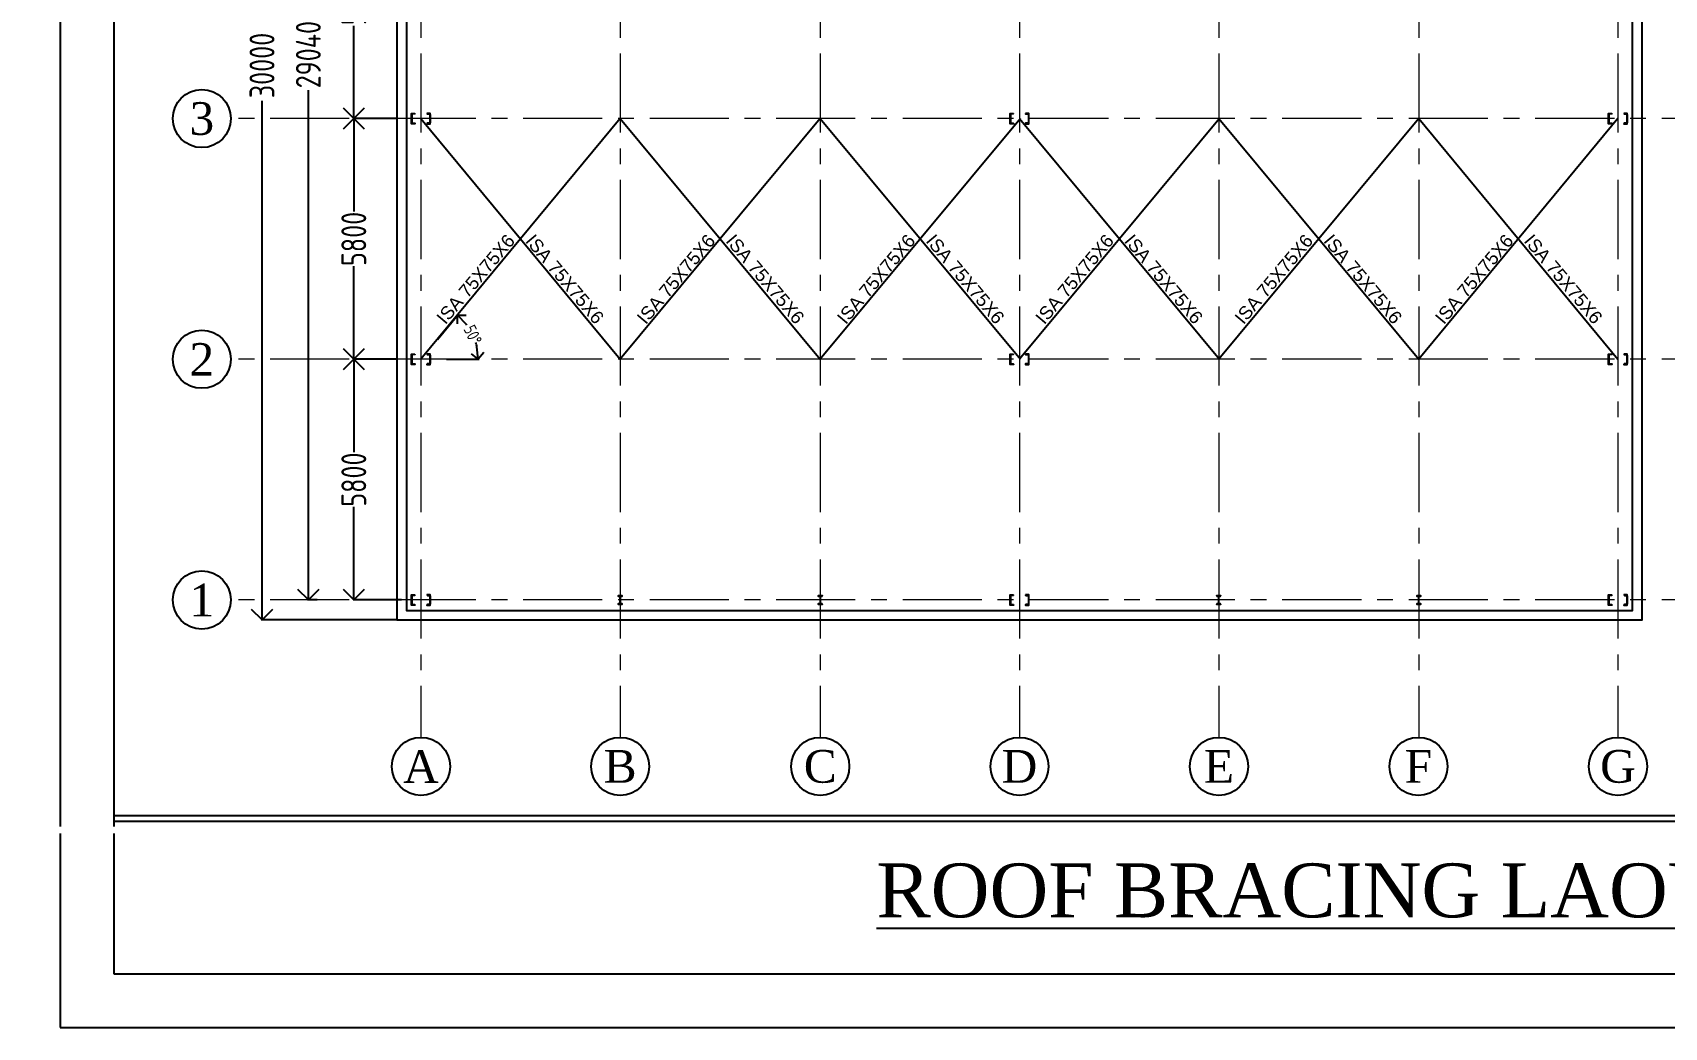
# Model space of a CAD drawing. Header units: millimetres. Extents: x 3470347 to 5996549, y -3470518 to 17149644.
# Drawn here: x 4749117 to 4788431, y 6601077 to 6625047 of the extents above; entities that cross this region are included whole.
import ezdxf
from ezdxf.enums import TextEntityAlignment as Align

# ---------------------------------------------------------------- set-up
doc = ezdxf.new("R2010")
doc.units = ezdxf.units.MM
doc.header["$MEASUREMENT"] = 0
doc.header["$PDMODE"] = 35
doc.header["$PDSIZE"] = -5
doc.linetypes.add('CENTER', pattern=[50.8, 31.75, -6.35, 6.35, -6.35])
doc.layers.get('0').update_dxf_attribs({"linetype": 'CONTINUOUS', "lineweight": 25})
doc.layers.get('DEFPOINTS').update_dxf_attribs({"linetype": 'CONTINUOUS', "lineweight": 25})
doc.layers.add('BOLT', color=1, linetype='CONTINUOUS')
doc.layers.add('YQ_AXIS', color=4, linetype='CONTINUOUS')
for name, color, linetype, lineweight in [('CENTER', 8, 'CENTER', 0), ('rRCC 2', 40, 'CONTINUOUS', 15), ('SHEET', 7, 'CONTINUOUS', 15)]:
    doc.layers.add(name, color=color, linetype=linetype, lineweight=lineweight)
doc.styles.add('Aerial', font='times.ttf')
doc.styles.add('Arial', font='arial.ttf', dxfattribs={"height": 0.2})
doc.styles.add('DIM', font='geniso.shx', dxfattribs={"width": 0.85})
doc.styles.add('PDF Arial', font='arial.ttf')
doc.styles.add('TEXT3', font='geniso.shx')
doc.dimstyles.new('ST-100', dxfattribs={"dimscale": 100, "dimtxt": 7, "dimasz": 5, "dimexe": 0.18, "dimexo": 0.0625, "dimgap": 0.2, "dimtad": 0, "dimdec": 0, "dimzin": 0, "dimdsep": 46, "dimtxsty": 'DIM', "dimblk": 'OPEN90', "dimcen": 0.09, "dimclrd": 256, "dimclrt": 7, "dimadec": 0, "dimazin": 0, "dimtfac": 1, "dimtdec": 0, "dimtofl": 0, "dimtmove": 0, "dimatfit": 3, "dimldrblk": 'OPEN90', "dimfxl": 1, "dimtolj": 1, "dimtzin": 0, "dimlwd": -1, "dimarcsym": 0})

# ---------------------------------------------------------------- blocks, each defined once
blk = doc.blocks.new('_Open90')
at = {"color": 0, "linetype": 'ByBlock', "lineweight": -2}
for p, q in [((0, 0), (-1, 0)), ((-0.5, 0.5), (0, 0)), ((0, 0), (-0.5, -0.5))]:
    blk.add_line(p, q, dxfattribs=at)
blk = doc.blocks.new('*D1765')
at = {"layer": 'BOLT', "color": 0, "lineweight": -2}
for p, q in [((4757887, 6617176), (4756837, 6617176)), ((4758002, 6611376), (4756837, 6611376))]:
    blk.add_line(p, q, dxfattribs=at)
at = {"layer": 'BOLT'}
for p, q in [((4756855, 6616676), (4756855, 6614934)), ((4756855, 6611876), (4756855, 6613618))]:
    blk.add_line(p, q, dxfattribs=at)
at = {"layer": 'DEFPOINTS', "color": 0}
for p in [(4756855, 6617176), (4757894, 6617176), (4758009, 6611376)]:
    blk.add_point(p, dxfattribs=at)
at = {"layer": 'BOLT', "xscale": 500, "yscale": 500, "zscale": 500}
for p, rotation in [((4756855, 6617176), 90), ((4756855, 6611376), 270)]:
    blk.add_blockref('_Open90', p, dxfattribs=dict(at, rotation=rotation))
at = {"layer": 'BOLT', "color": 7, "insert": (4756855, 6614276), "char_height": 600, "attachment_point": 5, "rotation": 90, "style": 'DIM'}
blk.add_mtext('\\A1;5800', dxfattribs=at)
blk = doc.blocks.new('*D1768')
at = {"layer": 'BOLT', "color": 0, "lineweight": -2}
for p, q in [((4757887, 6622976), (4756837, 6622976)), ((4757887, 6617176), (4756837, 6617176))]:
    blk.add_line(p, q, dxfattribs=at)
at = {"layer": 'BOLT'}
for p, q in [((4756855, 6622476), (4756855, 6620734)), ((4756855, 6617676), (4756855, 6619418))]:
    blk.add_line(p, q, dxfattribs=at)
at = {"layer": 'DEFPOINTS', "color": 0}
for p in [(4757894, 6622976), (4756855, 6617176), (4757894, 6617176)]:
    blk.add_point(p, dxfattribs=at)
at = {"layer": 'BOLT', "xscale": 500, "yscale": 500, "zscale": 500}
for p, rotation in [((4756855, 6622976), 90), ((4756855, 6617176), 270)]:
    blk.add_blockref('_Open90', p, dxfattribs=dict(at, rotation=rotation))
at = {"layer": 'BOLT', "color": 7, "insert": (4756855, 6620076), "char_height": 600, "attachment_point": 5, "rotation": 90, "style": 'DIM'}
blk.add_mtext('\\A1;5800', dxfattribs=at)
blk = doc.blocks.new('*D1769')
at = {"layer": 'BOLT', "color": 0, "lineweight": -2}
for p, q in [((4758002, 6628816), (4756837, 6628816)), ((4757887, 6622976), (4756837, 6622976))]:
    blk.add_line(p, q, dxfattribs=at)
at = {"layer": 'BOLT'}
for p, q in [((4756855, 6628316), (4756855, 6626579)), ((4756855, 6623476), (4756855, 6625213))]:
    blk.add_line(p, q, dxfattribs=at)
at = {"layer": 'DEFPOINTS', "color": 0}
for p in [(4756855, 6628816), (4758009, 6628816), (4757894, 6622976)]:
    blk.add_point(p, dxfattribs=at)
at = {"layer": 'BOLT', "xscale": 500, "yscale": 500, "zscale": 500}
for p, rotation in [((4756855, 6628816), 90), ((4756855, 6622976), 270)]:
    blk.add_blockref('_Open90', p, dxfattribs=dict(at, rotation=rotation))
at = {"layer": 'BOLT', "color": 7, "insert": (4756855, 6625896), "char_height": 600, "attachment_point": 5, "rotation": 90, "style": 'DIM'}
blk.add_mtext('\\A1;5840', dxfattribs=at)
blk = doc.blocks.new('*D1772')
at = {"layer": 'BOLT', "color": 0, "lineweight": -2}
for p, q in [((4755970, 6640416), (4755742, 6640416)), ((4755970, 6611376), (4755742, 6611376))]:
    blk.add_line(p, q, dxfattribs=at)
at = {"layer": 'BOLT'}
for p, q in [((4755760, 6639916), (4755760, 6628135)), ((4755760, 6611876), (4755760, 6623657))]:
    blk.add_line(p, q, dxfattribs=at)
at = {"layer": 'DEFPOINTS', "color": 0}
for p in [(4755976, 6640416), (4755760, 6611376), (4755976, 6611376)]:
    blk.add_point(p, dxfattribs=at)
at = {"layer": 'BOLT', "xscale": 500, "yscale": 500, "zscale": 500}
for p, rotation in [((4755760, 6640416), 90), ((4755760, 6611376), 270)]:
    blk.add_blockref('_Open90', p, dxfattribs=dict(at, rotation=rotation))
at = {"layer": 'BOLT', "color": 7, "insert": (4755760, 6625896), "char_height": 600, "attachment_point": 5, "rotation": 90, "style": 'DIM'}
blk.add_mtext('\\A1;29040 COL. C/C', dxfattribs=at)
blk = doc.blocks.new('*D1774')
at = {"layer": 'BOLT', "color": 0, "lineweight": -2}
for p, q in [((4757887, 6640896), (4754626, 6640896)), ((4757887, 6610896), (4754626, 6610896))]:
    blk.add_line(p, q, dxfattribs=at)
at = {"layer": 'BOLT'}
for p, q in [((4754644, 6640396), (4754644, 6628389)), ((4754644, 6611396), (4754644, 6623402))]:
    blk.add_line(p, q, dxfattribs=at)
at = {"layer": 'DEFPOINTS', "color": 0}
for p in [(4757894, 6640896), (4754644, 6610896), (4757894, 6610896)]:
    blk.add_point(p, dxfattribs=at)
at = {"layer": 'BOLT', "xscale": 500, "yscale": 500, "zscale": 500}
for p, rotation in [((4754644, 6640896), 90), ((4754644, 6610896), 270)]:
    blk.add_blockref('_Open90', p, dxfattribs=dict(at, rotation=rotation))
at = {"layer": 'BOLT', "color": 7, "insert": (4754644, 6625896), "char_height": 600, "attachment_point": 5, "rotation": 90, "style": 'DIM'}
blk.add_mtext('\\A1;30000 WALL O/O', dxfattribs=at)
blk = doc.blocks.new('*D1781')
at = {"layer": 'BOLT', "color": 0, "lineweight": -2}
for p, q in [((4758869, 6617654), (4759366, 6618254)), ((4759085, 6617176), (4759873, 6617176))]:
    blk.add_line(p, q, dxfattribs=at)
at = {"layer": 'BOLT'}
for start, end in [(36.6805, 37.9214), (12.4698, 16.9324)]:
    blk.add_arc((4758474, 6617176), 1381, start, end, dxfattribs=at)
at = {"layer": 'DEFPOINTS', "color": 0}
for p in [(4758865, 6617649), (4759724, 6617763), (4758474, 6617176), (4759079, 6617176)]:
    blk.add_point(p, dxfattribs=at)
at = {"layer": 'BOLT', "xscale": 300, "yscale": 300, "zscale": 300}
for p, rotation in [((4759354, 6618240), 134.156346618771), ((4759855, 6617176), 276.2349195336658)]:
    blk.add_blockref('_Open90', p, dxfattribs=dict(at, rotation=rotation))
at = {"layer": 'BOLT', "color": 7, "insert": (4759723, 6617764), "char_height": 300, "attachment_point": 5, "rotation": 295.1956, "style": 'DIM'}
blk.add_mtext('\\A1;50%%d', dxfattribs=at)

msp = doc.modelspace()

# ---------------------------------------------------------------- hatches: boundary and pattern name
at = {"transparency": 33554559}
h = msp.add_hatch(color=1, dxfattribs=at)
h.dxf.hatch_style = 1
h.paths.add_polyline_path([(4758248.51, 6623100.92), (4758248.51, 6622850.92), (4758328.51, 6622850.92), (4758328.51, 6622855.02, 0.41421356), (4758318.51, 6622865.02), (4758265.61, 6622865.02, -0.41421356), (4758255.61, 6622875.02), (4758255.61, 6623076.82, -0.41421356), (4758265.61, 6623086.82), (4758318.51, 6623086.82, 0.41421356), (4758328.51, 6623096.82), (4758328.51, 6623100.92)])
h = msp.add_hatch(color=1, dxfattribs=at)
h.dxf.hatch_style = 1
h.paths.add_polyline_path([(4758698.51, 6623100.92), (4758698.51, 6622850.92), (4758618.51, 6622850.92), (4758618.51, 6622855.02, -0.41421356), (4758628.51, 6622865.02), (4758681.41, 6622865.02, 0.41421356), (4758691.41, 6622875.02), (4758691.41, 6623076.82, 0.41421356), (4758681.41, 6623086.82), (4758628.51, 6623086.82, -0.41421356), (4758618.51, 6623096.82), (4758618.51, 6623100.92)])
h = msp.add_hatch(color=1, dxfattribs=at)
h.dxf.hatch_style = 1
h.paths.add_polyline_path([(4772668.51, 6623100.92), (4772668.51, 6622850.92), (4772748.51, 6622850.92), (4772748.51, 6622855.02, 0.41421356), (4772738.51, 6622865.02), (4772685.61, 6622865.02, -0.41421356), (4772675.61, 6622875.02), (4772675.61, 6623076.82, -0.41421356), (4772685.61, 6623086.82), (4772738.51, 6623086.82, 0.41421356), (4772748.51, 6623096.82), (4772748.51, 6623100.92)])
h = msp.add_hatch(color=1, dxfattribs=at)
h.dxf.hatch_style = 1
h.paths.add_polyline_path([(4773118.51, 6623100.92), (4773118.51, 6622850.92), (4773038.51, 6622850.92), (4773038.51, 6622855.02, -0.41421356), (4773048.51, 6622865.02), (4773101.41, 6622865.02, 0.41421356), (4773111.41, 6622875.02), (4773111.41, 6623076.82, 0.41421356), (4773101.41, 6623086.82), (4773048.51, 6623086.82, -0.41421356), (4773038.51, 6623096.82), (4773038.51, 6623100.92)])
h = msp.add_hatch(color=1, dxfattribs=at)
h.dxf.hatch_style = 1
h.paths.add_polyline_path([(4787088.51, 6623100.92), (4787088.51, 6622850.92), (4787168.51, 6622850.92), (4787168.51, 6622855.02, 0.41421356), (4787158.51, 6622865.02), (4787105.61, 6622865.02, -0.41421356), (4787095.61, 6622875.02), (4787095.61, 6623076.82, -0.41421356), (4787105.61, 6623086.82), (4787158.51, 6623086.82, 0.41421356), (4787168.51, 6623096.82), (4787168.51, 6623100.92)])
h = msp.add_hatch(color=1, dxfattribs=at)
h.dxf.hatch_style = 1
h.paths.add_polyline_path([(4787538.51, 6623100.92), (4787538.51, 6622850.92), (4787458.51, 6622850.92), (4787458.51, 6622855.02, -0.41421356), (4787468.51, 6622865.02), (4787521.41, 6622865.02, 0.41421356), (4787531.41, 6622875.02), (4787531.41, 6623076.82, 0.41421356), (4787521.41, 6623086.82), (4787468.51, 6623086.82, -0.41421356), (4787458.51, 6623096.82), (4787458.51, 6623100.92)])
h = msp.add_hatch(color=1, dxfattribs=at)
h.dxf.hatch_style = 1
h.paths.add_polyline_path([(4758248.51, 6617300.92), (4758248.51, 6617050.92), (4758328.51, 6617050.92), (4758328.51, 6617055.02, 0.41421356), (4758318.51, 6617065.02), (4758265.61, 6617065.02, -0.41421356), (4758255.61, 6617075.02), (4758255.61, 6617276.82, -0.41421356), (4758265.61, 6617286.82), (4758318.51, 6617286.82, 0.41421356), (4758328.51, 6617296.82), (4758328.51, 6617300.92)])
h = msp.add_hatch(color=1, dxfattribs=at)
h.dxf.hatch_style = 1
h.paths.add_polyline_path([(4758698.51, 6617300.92), (4758698.51, 6617050.92), (4758618.51, 6617050.92), (4758618.51, 6617055.02, -0.41421356), (4758628.51, 6617065.02), (4758681.41, 6617065.02, 0.41421356), (4758691.41, 6617075.02), (4758691.41, 6617276.82, 0.41421356), (4758681.41, 6617286.82), (4758628.51, 6617286.82, -0.41421356), (4758618.51, 6617296.82), (4758618.51, 6617300.92)])
h = msp.add_hatch(color=1, dxfattribs=at)
h.dxf.hatch_style = 1
h.paths.add_polyline_path([(4772668.51, 6617300.92), (4772668.51, 6617050.92), (4772748.51, 6617050.92), (4772748.51, 6617055.02, 0.41421356), (4772738.51, 6617065.02), (4772685.61, 6617065.02, -0.41421356), (4772675.61, 6617075.02), (4772675.61, 6617276.82, -0.41421356), (4772685.61, 6617286.82), (4772738.51, 6617286.82, 0.41421356), (4772748.51, 6617296.82), (4772748.51, 6617300.92)])
h = msp.add_hatch(color=1, dxfattribs=at)
h.dxf.hatch_style = 1
h.paths.add_polyline_path([(4772668.51, 6617300.92), (4772668.51, 6617050.92), (4772748.51, 6617050.92), (4772748.51, 6617055.02, 0.41421356), (4772738.51, 6617065.02), (4772685.61, 6617065.02, -0.41421356), (4772675.61, 6617075.02), (4772675.61, 6617276.82, -0.41421356), (4772685.61, 6617286.82), (4772738.51, 6617286.82, 0.41421356), (4772748.51, 6617296.82), (4772748.51, 6617300.92)])
h = msp.add_hatch(color=1, dxfattribs=at)
h.dxf.hatch_style = 1
h.paths.add_polyline_path([(4773118.51, 6617300.92), (4773118.51, 6617050.92), (4773038.51, 6617050.92), (4773038.51, 6617055.02, -0.41421356), (4773048.51, 6617065.02), (4773101.41, 6617065.02, 0.41421356), (4773111.41, 6617075.02), (4773111.41, 6617276.82, 0.41421356), (4773101.41, 6617286.82), (4773048.51, 6617286.82, -0.41421356), (4773038.51, 6617296.82), (4773038.51, 6617300.92)])
h = msp.add_hatch(color=1, dxfattribs=at)
h.dxf.hatch_style = 1
h.paths.add_polyline_path([(4773118.51, 6617300.92), (4773118.51, 6617050.92), (4773038.51, 6617050.92), (4773038.51, 6617055.02, -0.41421356), (4773048.51, 6617065.02), (4773101.41, 6617065.02, 0.41421356), (4773111.41, 6617075.02), (4773111.41, 6617276.82, 0.41421356), (4773101.41, 6617286.82), (4773048.51, 6617286.82, -0.41421356), (4773038.51, 6617296.82), (4773038.51, 6617300.92)])
h = msp.add_hatch(color=1, dxfattribs=at)
h.dxf.hatch_style = 1
h.paths.add_polyline_path([(4787088.51, 6617300.92), (4787088.51, 6617050.92), (4787168.51, 6617050.92), (4787168.51, 6617055.02, 0.41421356), (4787158.51, 6617065.02), (4787105.61, 6617065.02, -0.41421356), (4787095.61, 6617075.02), (4787095.61, 6617276.82, -0.41421356), (4787105.61, 6617286.82), (4787158.51, 6617286.82, 0.41421356), (4787168.51, 6617296.82), (4787168.51, 6617300.92)])
h = msp.add_hatch(color=1, dxfattribs=at)
h.dxf.hatch_style = 1
h.paths.add_polyline_path([(4787538.51, 6617300.92), (4787538.51, 6617050.92), (4787458.51, 6617050.92), (4787458.51, 6617055.02, -0.41421356), (4787468.51, 6617065.02), (4787521.41, 6617065.02, 0.41421356), (4787531.41, 6617075.02), (4787531.41, 6617276.82, 0.41421356), (4787521.41, 6617286.82), (4787468.51, 6617286.82, -0.41421356), (4787458.51, 6617296.82), (4787458.51, 6617300.92)])
h = msp.add_hatch(color=1, dxfattribs=at)
h.dxf.hatch_style = 1
h.paths.add_polyline_path([(4758248.51, 6611500.92), (4758248.51, 6611250.92), (4758328.51, 6611250.92), (4758328.51, 6611255.02, 0.41421356), (4758318.51, 6611265.02), (4758265.61, 6611265.02, -0.41421356), (4758255.61, 6611275.02), (4758255.61, 6611476.82, -0.41421356), (4758265.61, 6611486.82), (4758318.51, 6611486.82, 0.41421356), (4758328.51, 6611496.82), (4758328.51, 6611500.92)])
h = msp.add_hatch(color=1, dxfattribs=at)
h.dxf.hatch_style = 1
h.paths.add_polyline_path([(4758698.51, 6611500.92), (4758698.51, 6611250.92), (4758618.51, 6611250.92), (4758618.51, 6611255.02, -0.41421356), (4758628.51, 6611265.02), (4758681.41, 6611265.02, 0.41421356), (4758691.41, 6611275.02), (4758691.41, 6611476.82, 0.41421356), (4758681.41, 6611486.82), (4758628.51, 6611486.82, -0.41421356), (4758618.51, 6611496.82), (4758618.51, 6611500.92)])
h = msp.add_hatch(color=1, dxfattribs=at)
h.dxf.hatch_style = 1
h.paths.add_polyline_path([(4763223.18, 6611275.92), (4763323.18, 6611275.92), (4763323.18, 6611276.72, 0.41421356), (4763313.18, 6611286.72), (4763276.03, 6611286.72), (4763276.03, 6611465.12), (4763313.18, 6611465.12, 0.41421356), (4763323.18, 6611475.12), (4763323.18, 6611475.92), (4763223.18, 6611475.92), (4763223.18, 6611475.12, 0.41421356), (4763233.18, 6611465.12), (4763270.33, 6611465.12), (4763270.33, 6611286.72), (4763233.18, 6611286.72, 0.41421356), (4763223.18, 6611276.72)])
h = msp.add_hatch(color=1, dxfattribs=at)
h.dxf.hatch_style = 1
h.paths.add_polyline_path([(4768043.84, 6611275.92), (4768143.84, 6611275.92), (4768143.84, 6611276.72, 0.41421356), (4768133.84, 6611286.72), (4768096.69, 6611286.72), (4768096.69, 6611465.12), (4768133.84, 6611465.12, 0.41421356), (4768143.84, 6611475.12), (4768143.84, 6611475.92), (4768043.84, 6611475.92), (4768043.84, 6611475.12, 0.41421356), (4768053.84, 6611465.12), (4768090.99, 6611465.12), (4768090.99, 6611286.72), (4768053.84, 6611286.72, 0.41421356), (4768043.84, 6611276.72)])
h = msp.add_hatch(color=1, dxfattribs=at)
h.dxf.hatch_style = 1
h.paths.add_polyline_path([(4772668.51, 6611500.92), (4772668.51, 6611250.92), (4772748.51, 6611250.92), (4772748.51, 6611255.02, 0.41421356), (4772738.51, 6611265.02), (4772685.61, 6611265.02, -0.41421356), (4772675.61, 6611275.02), (4772675.61, 6611476.82, -0.41421356), (4772685.61, 6611486.82), (4772738.51, 6611486.82, 0.41421356), (4772748.51, 6611496.82), (4772748.51, 6611500.92)])
h = msp.add_hatch(color=1, dxfattribs=at)
h.dxf.hatch_style = 1
h.paths.add_polyline_path([(4773118.51, 6611500.92), (4773118.51, 6611250.92), (4773038.51, 6611250.92), (4773038.51, 6611255.02, -0.41421356), (4773048.51, 6611265.02), (4773101.41, 6611265.02, 0.41421356), (4773111.41, 6611275.02), (4773111.41, 6611476.82, 0.41421356), (4773101.41, 6611486.82), (4773048.51, 6611486.82, -0.41421356), (4773038.51, 6611496.82), (4773038.51, 6611500.92)])
h = msp.add_hatch(color=1, dxfattribs=at)
h.dxf.hatch_style = 1
h.paths.add_polyline_path([(4777643.18, 6611275.92), (4777743.18, 6611275.92), (4777743.18, 6611276.72, 0.41421356), (4777733.18, 6611286.72), (4777696.03, 6611286.72), (4777696.03, 6611465.12), (4777733.18, 6611465.12, 0.41421356), (4777743.18, 6611475.12), (4777743.18, 6611475.92), (4777643.18, 6611475.92), (4777643.18, 6611475.12, 0.41421356), (4777653.18, 6611465.12), (4777690.33, 6611465.12), (4777690.33, 6611286.72), (4777653.18, 6611286.72, 0.41421356), (4777643.18, 6611276.72)])
h = msp.add_hatch(color=1, dxfattribs=at)
h.dxf.hatch_style = 1
h.paths.add_polyline_path([(4782463.84, 6611275.92), (4782563.84, 6611275.92), (4782563.84, 6611276.72, 0.41421356), (4782553.84, 6611286.72), (4782516.69, 6611286.72), (4782516.69, 6611465.12), (4782553.84, 6611465.12, 0.41421356), (4782563.84, 6611475.12), (4782563.84, 6611475.92), (4782463.84, 6611475.92), (4782463.84, 6611475.12, 0.41421356), (4782473.84, 6611465.12), (4782510.99, 6611465.12), (4782510.99, 6611286.72), (4782473.84, 6611286.72, 0.41421356), (4782463.84, 6611276.72)])
h = msp.add_hatch(color=1, dxfattribs=at)
h.dxf.hatch_style = 1
h.paths.add_polyline_path([(4787088.51, 6611500.92), (4787088.51, 6611250.92), (4787168.51, 6611250.92), (4787168.51, 6611255.02, 0.41421356), (4787158.51, 6611265.02), (4787105.61, 6611265.02, -0.41421356), (4787095.61, 6611275.02), (4787095.61, 6611476.82, -0.41421356), (4787105.61, 6611486.82), (4787158.51, 6611486.82, 0.41421356), (4787168.51, 6611496.82), (4787168.51, 6611500.92)])
h = msp.add_hatch(color=1, dxfattribs=at)
h.dxf.hatch_style = 1
h.paths.add_polyline_path([(4787538.51, 6611500.92), (4787538.51, 6611250.92), (4787458.51, 6611250.92), (4787458.51, 6611255.02, -0.41421356), (4787468.51, 6611265.02), (4787521.41, 6611265.02, 0.41421356), (4787531.41, 6611275.02), (4787531.41, 6611476.82, 0.41421356), (4787521.41, 6611486.82), (4787468.51, 6611486.82, -0.41421356), (4787458.51, 6611496.82), (4787458.51, 6611500.92)])

# ---------------------------------------------------------------- linework, layer by layer
at = {"lineweight": 25}
for p, q in [((4751071.75, 6606185.79, 0), (4809012.8, 6606185.79, 0)), ((4751071.75, 6606042.93, 0), (4809012.8, 6606042.93, 0))]:
    msp.add_line(p, q, dxfattribs=at)
at = {"color": 8, "elevation": 0}
for points in [[(4757893.51, 6640895.92), (4757893.51, 6610895.92), (4787893.51, 6610895.92), (4787893.51, 6640895.92)], [(4758123.51, 6640665.92), (4758123.51, 6611125.92), (4787663.51, 6611125.92), (4787663.51, 6640665.92)]]:
    msp.add_lwpolyline(points, close=True, dxfattribs=at)
at = {"color": 1, "elevation": 0}
for points in [[(4758328.51, 6623100.92), (4758328.51, 6623096.82, -0.41421356), (4758318.51, 6623086.82), (4758265.61, 6623086.82, 0.41421356), (4758255.61, 6623076.82), (4758255.61, 6622875.02, 0.41421356), (4758265.61, 6622865.02), (4758318.51, 6622865.02, -0.41421356), (4758328.51, 6622855.02), (4758328.51, 6622850.92), (4758248.51, 6622850.92), (4758248.51, 6623100.92)], [(4758618.51, 6623100.92), (4758618.51, 6623096.82, 0.41421356), (4758628.51, 6623086.82), (4758681.41, 6623086.82, -0.41421356), (4758691.41, 6623076.82), (4758691.41, 6622875.02, -0.41421356), (4758681.41, 6622865.02), (4758628.51, 6622865.02, 0.41421356), (4758618.51, 6622855.02), (4758618.51, 6622850.92), (4758698.51, 6622850.92), (4758698.51, 6623100.92)], [(4772748.51, 6623100.92), (4772748.51, 6623096.82, -0.41421356), (4772738.51, 6623086.82), (4772685.61, 6623086.82, 0.41421356), (4772675.61, 6623076.82), (4772675.61, 6622875.02, 0.41421356), (4772685.61, 6622865.02), (4772738.51, 6622865.02, -0.41421356), (4772748.51, 6622855.02), (4772748.51, 6622850.92), (4772668.51, 6622850.92), (4772668.51, 6623100.92)], [(4773038.51, 6623100.92), (4773038.51, 6623096.82, 0.41421356), (4773048.51, 6623086.82), (4773101.41, 6623086.82, -0.41421356), (4773111.41, 6623076.82), (4773111.41, 6622875.02, -0.41421356), (4773101.41, 6622865.02), (4773048.51, 6622865.02, 0.41421356), (4773038.51, 6622855.02), (4773038.51, 6622850.92), (4773118.51, 6622850.92), (4773118.51, 6623100.92)], [(4787168.51, 6623100.92), (4787168.51, 6623096.82, -0.41421356), (4787158.51, 6623086.82), (4787105.61, 6623086.82, 0.41421356), (4787095.61, 6623076.82), (4787095.61, 6622875.02, 0.41421356), (4787105.61, 6622865.02), (4787158.51, 6622865.02, -0.41421356), (4787168.51, 6622855.02), (4787168.51, 6622850.92), (4787088.51, 6622850.92), (4787088.51, 6623100.92)], [(4787458.51, 6623100.92), (4787458.51, 6623096.82, 0.41421356), (4787468.51, 6623086.82), (4787521.41, 6623086.82, -0.41421356), (4787531.41, 6623076.82), (4787531.41, 6622875.02, -0.41421356), (4787521.41, 6622865.02), (4787468.51, 6622865.02, 0.41421356), (4787458.51, 6622855.02), (4787458.51, 6622850.92), (4787538.51, 6622850.92), (4787538.51, 6623100.92)], [(4758328.51, 6617300.92), (4758328.51, 6617296.82, -0.41421356), (4758318.51, 6617286.82), (4758265.61, 6617286.82, 0.41421356), (4758255.61, 6617276.82), (4758255.61, 6617075.02, 0.41421356), (4758265.61, 6617065.02), (4758318.51, 6617065.02, -0.41421356), (4758328.51, 6617055.02), (4758328.51, 6617050.92), (4758248.51, 6617050.92), (4758248.51, 6617300.92)], [(4758618.51, 6617300.92), (4758618.51, 6617296.82, 0.41421356), (4758628.51, 6617286.82), (4758681.41, 6617286.82, -0.41421356), (4758691.41, 6617276.82), (4758691.41, 6617075.02, -0.41421356), (4758681.41, 6617065.02), (4758628.51, 6617065.02, 0.41421356), (4758618.51, 6617055.02), (4758618.51, 6617050.92), (4758698.51, 6617050.92), (4758698.51, 6617300.92)], [(4772748.51, 6617300.92), (4772748.51, 6617296.82, -0.41421356), (4772738.51, 6617286.82), (4772685.61, 6617286.82, 0.41421356), (4772675.61, 6617276.82), (4772675.61, 6617075.02, 0.41421356), (4772685.61, 6617065.02), (4772738.51, 6617065.02, -0.41421356), (4772748.51, 6617055.02), (4772748.51, 6617050.92), (4772668.51, 6617050.92), (4772668.51, 6617300.92)], [(4772748.51, 6617300.92), (4772748.51, 6617296.82, -0.41421356), (4772738.51, 6617286.82), (4772685.61, 6617286.82, 0.41421356), (4772675.61, 6617276.82), (4772675.61, 6617075.02, 0.41421356), (4772685.61, 6617065.02), (4772738.51, 6617065.02, -0.41421356), (4772748.51, 6617055.02), (4772748.51, 6617050.92), (4772668.51, 6617050.92), (4772668.51, 6617300.92)], [(4773038.51, 6617300.92), (4773038.51, 6617296.82, 0.41421356), (4773048.51, 6617286.82), (4773101.41, 6617286.82, -0.41421356), (4773111.41, 6617276.82), (4773111.41, 6617075.02, -0.41421356), (4773101.41, 6617065.02), (4773048.51, 6617065.02, 0.41421356), (4773038.51, 6617055.02), (4773038.51, 6617050.92), (4773118.51, 6617050.92), (4773118.51, 6617300.92)], [(4773038.51, 6617300.92), (4773038.51, 6617296.82, 0.41421356), (4773048.51, 6617286.82), (4773101.41, 6617286.82, -0.41421356), (4773111.41, 6617276.82), (4773111.41, 6617075.02, -0.41421356), (4773101.41, 6617065.02), (4773048.51, 6617065.02, 0.41421356), (4773038.51, 6617055.02), (4773038.51, 6617050.92), (4773118.51, 6617050.92), (4773118.51, 6617300.92)], [(4787168.51, 6617300.92), (4787168.51, 6617296.82, -0.41421356), (4787158.51, 6617286.82), (4787105.61, 6617286.82, 0.41421356), (4787095.61, 6617276.82), (4787095.61, 6617075.02, 0.41421356), (4787105.61, 6617065.02), (4787158.51, 6617065.02, -0.41421356), (4787168.51, 6617055.02), (4787168.51, 6617050.92), (4787088.51, 6617050.92), (4787088.51, 6617300.92)], [(4787458.51, 6617300.92), (4787458.51, 6617296.82, 0.41421356), (4787468.51, 6617286.82), (4787521.41, 6617286.82, -0.41421356), (4787531.41, 6617276.82), (4787531.41, 6617075.02, -0.41421356), (4787521.41, 6617065.02), (4787468.51, 6617065.02, 0.41421356), (4787458.51, 6617055.02), (4787458.51, 6617050.92), (4787538.51, 6617050.92), (4787538.51, 6617300.92)], [(4758328.51, 6611500.92), (4758328.51, 6611496.82, -0.41421356), (4758318.51, 6611486.82), (4758265.61, 6611486.82, 0.41421356), (4758255.61, 6611476.82), (4758255.61, 6611275.02, 0.41421356), (4758265.61, 6611265.02), (4758318.51, 6611265.02, -0.41421356), (4758328.51, 6611255.02), (4758328.51, 6611250.92), (4758248.51, 6611250.92), (4758248.51, 6611500.92)], [(4758618.51, 6611500.92), (4758618.51, 6611496.82, 0.41421356), (4758628.51, 6611486.82), (4758681.41, 6611486.82, -0.41421356), (4758691.41, 6611476.82), (4758691.41, 6611275.02, -0.41421356), (4758681.41, 6611265.02), (4758628.51, 6611265.02, 0.41421356), (4758618.51, 6611255.02), (4758618.51, 6611250.92), (4758698.51, 6611250.92), (4758698.51, 6611500.92)], [(4763276.03, 6611286.72), (4763276.03, 6611465.12), (4763313.18, 6611465.12, 0.41421356), (4763323.18, 6611475.12), (4763323.18, 6611475.92), (4763223.18, 6611475.92), (4763223.18, 6611475.12, 0.41421356), (4763233.18, 6611465.12), (4763270.33, 6611465.12), (4763270.33, 6611286.72), (4763233.18, 6611286.72, 0.41421356), (4763223.18, 6611276.72), (4763223.18, 6611275.92), (4763323.18, 6611275.92), (4763323.18, 6611276.72, 0.41421356), (4763313.18, 6611286.72)], [(4768096.69, 6611286.72), (4768096.69, 6611465.12), (4768133.84, 6611465.12, 0.41421356), (4768143.84, 6611475.12), (4768143.84, 6611475.92), (4768043.84, 6611475.92), (4768043.84, 6611475.12, 0.41421356), (4768053.84, 6611465.12), (4768090.99, 6611465.12), (4768090.99, 6611286.72), (4768053.84, 6611286.72, 0.41421356), (4768043.84, 6611276.72), (4768043.84, 6611275.92), (4768143.84, 6611275.92), (4768143.84, 6611276.72, 0.41421356), (4768133.84, 6611286.72)], [(4772748.51, 6611500.92), (4772748.51, 6611496.82, -0.41421356), (4772738.51, 6611486.82), (4772685.61, 6611486.82, 0.41421356), (4772675.61, 6611476.82), (4772675.61, 6611275.02, 0.41421356), (4772685.61, 6611265.02), (4772738.51, 6611265.02, -0.41421356), (4772748.51, 6611255.02), (4772748.51, 6611250.92), (4772668.51, 6611250.92), (4772668.51, 6611500.92)], [(4773038.51, 6611500.92), (4773038.51, 6611496.82, 0.41421356), (4773048.51, 6611486.82), (4773101.41, 6611486.82, -0.41421356), (4773111.41, 6611476.82), (4773111.41, 6611275.02, -0.41421356), (4773101.41, 6611265.02), (4773048.51, 6611265.02, 0.41421356), (4773038.51, 6611255.02), (4773038.51, 6611250.92), (4773118.51, 6611250.92), (4773118.51, 6611500.92)], [(4777696.03, 6611286.72), (4777696.03, 6611465.12), (4777733.18, 6611465.12, 0.41421356), (4777743.18, 6611475.12), (4777743.18, 6611475.92), (4777643.18, 6611475.92), (4777643.18, 6611475.12, 0.41421356), (4777653.18, 6611465.12), (4777690.33, 6611465.12), (4777690.33, 6611286.72), (4777653.18, 6611286.72, 0.41421356), (4777643.18, 6611276.72), (4777643.18, 6611275.92), (4777743.18, 6611275.92), (4777743.18, 6611276.72, 0.41421356), (4777733.18, 6611286.72)], [(4782516.69, 6611286.72), (4782516.69, 6611465.12), (4782553.84, 6611465.12, 0.41421356), (4782563.84, 6611475.12), (4782563.84, 6611475.92), (4782463.84, 6611475.92), (4782463.84, 6611475.12, 0.41421356), (4782473.84, 6611465.12), (4782510.99, 6611465.12), (4782510.99, 6611286.72), (4782473.84, 6611286.72, 0.41421356), (4782463.84, 6611276.72), (4782463.84, 6611275.92), (4782563.84, 6611275.92), (4782563.84, 6611276.72, 0.41421356), (4782553.84, 6611286.72)], [(4787168.51, 6611500.92), (4787168.51, 6611496.82, -0.41421356), (4787158.51, 6611486.82), (4787105.61, 6611486.82, 0.41421356), (4787095.61, 6611476.82), (4787095.61, 6611275.02, 0.41421356), (4787105.61, 6611265.02), (4787158.51, 6611265.02, -0.41421356), (4787168.51, 6611255.02), (4787168.51, 6611250.92), (4787088.51, 6611250.92), (4787088.51, 6611500.92)], [(4787458.51, 6611500.92), (4787458.51, 6611496.82, 0.41421356), (4787468.51, 6611486.82), (4787521.41, 6611486.82, -0.41421356), (4787531.41, 6611476.82), (4787531.41, 6611275.02, -0.41421356), (4787521.41, 6611265.02), (4787468.51, 6611265.02, 0.41421356), (4787458.51, 6611255.02), (4787458.51, 6611250.92), (4787538.51, 6611250.92), (4787538.51, 6611500.92)]]:
    msp.add_lwpolyline(points, format="xyb", close=True, dxfattribs=at)
at = {"color": 2, "elevation": 0}
for points in [[(4763273.18, 6622975.92), (4758473.51, 6617175.92)], [(4758473.51, 6622975.92), (4763273.18, 6617175.92)], [(4763273.18, 6622975.92), (4768093.84, 6617175.92)], [(4768093.84, 6622975.92), (4763273.18, 6617175.92)], [(4768093.84, 6622975.92), (4772914.51, 6617175.92)], [(4772914.51, 6622975.92), (4768093.84, 6617175.92)], [(4772893.51, 6622975.92), (4777714.18, 6617175.92)], [(4777714.18, 6622975.92), (4772893.51, 6617175.92)], [(4777693.18, 6622975.92), (4782513.84, 6617175.92)], [(4782513.84, 6622975.92), (4777693.18, 6617175.92)], [(4782513.84, 6622975.92), (4787313.51, 6617175.92)], [(4787313.51, 6622975.92), (4782513.84, 6617175.92)]]:
    msp.add_lwpolyline(points, dxfattribs=at)
at = {"layer": 'CENTER', "color": 8, "ltscale": 60}
for p, q in [((4758473.51, 6645879.64, 0), (4758473.51, 6608065.14, 0)), ((4763273.18, 6645879.64, 0), (4763273.18, 6608065.14, 0)), ((4768093.84, 6645879.64, 0), (4768093.84, 6608065.14, 0)), ((4772893.51, 6645879.64, 0), (4772893.51, 6608065.14, 0)), ((4777693.18, 6645879.64, 0), (4777693.18, 6608065.14, 0)), ((4782513.84, 6645879.64, 0), (4782513.84, 6608065.14, 0)), ((4787313.51, 6645879.64, 0), (4787313.51, 6608065.14, 0)), ((4790274.59, 6622975.92, 0), (4753893.51, 6622975.92, 0)), ((4790274.59, 6617175.92, 0), (4753893.51, 6617175.92, 0)), ((4790274.59, 6611375.92, 0), (4753893.51, 6611375.92, 0))]:
    msp.add_line(p, q, dxfattribs=at)
at = {"layer": 'YQ_AXIS', "color": 8}
for centre in [(4753193.51, 6622975.92, 0), (4753193.51, 6617175.92, 0), (4753193.51, 6611375.92, 0), (4758473.51, 6607365.14, 0), (4763273.18, 6607365.14, 0), (4768093.84, 6607365.14, 0), (4772893.51, 6607365.14, 0), (4777700.18, 6607365.14, 0), (4782506.84, 6607365.14, 0), (4787313.51, 6607365.14, 0)]:
    msp.add_circle(centre, 700, dxfattribs=at)

# ---------------------------------------------------------------- texts
at = {"lineweight": 25, "insert": (4717277.27, 6608469.14, 0), "char_height": 131.1802, "width": 35846.5673, "attachment_point": 1, "style": 'TEXT3', "bg_fill": 2}
msp.add_mtext('{\\ftimes new roman|b0|i0|c0|p0;\\L-}', dxfattribs=at)
at = {"color": 7, "lineweight": 25, "insert": (4780042.27, 6604368.92, 0), "char_height": 1298.2897, "width": 53450.1717, "attachment_point": 5, "style": 'Arial'}
msp.add_mtext('{\\ftimes new roman|b0|i0|c0|p0;\\L ROOF BRACING LAOUT}', dxfattribs=at)
at = {"layer": 'rRCC 2', "style": 'PDF Arial'}
for rotation, p in [(50, (4759790.37, 6619107.62, 0)), (310, (4761939.23, 6619107.62, 0)), (50, (4764618.37, 6619107.62, 0)), (310, (4766767.24, 6619107.62, 0)), (50, (4769439.04, 6619107.62, 0)), (310, (4771587.91, 6619107.62, 0)), (50, (4774220.83, 6619107.62, 0)), (310, (4776369.69, 6619107.62, 0)), (50, (4779020.49, 6619107.62, 0)), (310, (4781169.36, 6619107.62, 0)), (50, (4783848.5, 6619107.62, 0)), (310, (4785997.37, 6619107.62, 0))]:
    msp.add_text('ISA 75X75X6', height=315, rotation=rotation, dxfattribs=at).set_placement(p, align=Align.MIDDLE_CENTER)
at = {"layer": 'YQ_AXIS', "color": 8, "style": 'Aerial'}
for s, p in [('3', (4753193.51, 6622975.92, 0)), ('2', (4753193.51, 6617175.92, 0)), ('1', (4753193.51, 6611375.92, 0)), ('A', (4758473.51, 6607365.14, 0)), ('B', (4763273.18, 6607365.14, 0)), ('C', (4768093.84, 6607365.14, 0)), ('D', (4772893.51, 6607365.14, 0)), ('E', (4777700.18, 6607365.14, 0)), ('F', (4782506.84, 6607365.14, 0)), ('G', (4787313.51, 6607365.14, 0))]:
    msp.add_text(s, height=787.5, dxfattribs=at).set_placement(p, align=Align.MIDDLE)

# ---------------------------------------------------------------- dimensions: what is measured, and where the dimension line sits
at = {"layer": 'BOLT'}
for base, p1, p2, text, picture, middle in [((4754643.89, 6610895.92, 0), (4757893.51, 6640895.92, 0), (4757893.51, 6610895.92, 0), '<> WALL O/O', '*D1774', (4754643.89, 6625895.92, 0)), ((4755759.56, 6611375.92, 0), (4755975.86, 6640415.92, 0), (4755975.86, 6611375.92, 0), '<> COL. C/C', '*D1772', (4755759.56, 6625895.92, 0))]:
    dim = msp.add_linear_dim(base=base, p1=p1, p2=p2, angle=90, text=text, dimstyle='ST-100', override={"dimtxt": 6, "dimtxsty": 'DIM', "dimblk": 'Open90', "dimtmove": 1}, dxfattribs=at)
    dim.commit()
    dim.dimension.update_dxf_attribs({"geometry": picture, "text_midpoint": middle})
for base, p1, p2, picture, middle in [((4756855.25, 6628815.92, 0), (4757893.51, 6622975.92, 0), (4758008.51, 6628815.92, 0), '*D1769', (4756855.25, 6625895.92, 0)), ((4756855.25, 6617175.92, 0), (4757893.51, 6622975.92, 0), (4757893.51, 6617175.92, 0), '*D1768', (4756855.25, 6620075.92, 0)), ((4756855.25, 6617175.92, 0), (4758008.51, 6611375.92, 0), (4757893.51, 6617175.92, 0), '*D1765', (4756855.25, 6614275.92, 0))]:
    dim = msp.add_linear_dim(base=base, p1=p1, p2=p2, angle=90, dimstyle='ST-100', override={"dimtxt": 6, "dimblk": 'Open90', "dimtmove": 1}, dxfattribs=at)
    dim.commit()
    dim.dimension.update_dxf_attribs({"geometry": picture, "text_midpoint": middle})
dim = msp.add_angular_dim_3p(base=(4759723.76, 6617762.82), center=(4758473.51, 6617175.92, 0), p1=(4758865.24, 6617649.3, 0), p2=(4759078.64, 6617175.92, 0), dimstyle='ST-100', override={"dimtxt": 3, "dimasz": 3, "dimblk": 'Open90', "dimtmove": 1}, dxfattribs=at)
dim.commit()
dim.dimension.update_dxf_attribs({"geometry": '*D1781', "text_midpoint": (4759723.26, 6617763.89)})

# ---------------------------------------------------------------- next in the draw order: linework, layer by layer
at = {"color": 192, "lineweight": 25, "elevation": 0}
msp.add_lwpolyline([(4749780.33, 6601077.16), (4817579.57, 6601077.16), (4817579.57, 6649016.07), (4749780.33, 6649016.07)], close=True, dxfattribs=at)
at = {"layer": 'SHEET', "color": 220, "lineweight": 25, "elevation": 0}
msp.add_lwpolyline([(4751071.75, 6602366.16), (4816288.15, 6602366.16), (4816288.15, 6647727.08), (4751071.75, 6647727.08)], close=True, dxfattribs=at)

# ---------------------------------------------------------------- next in the draw order: texts
at = {"lineweight": 25, "insert": (4744609.9, 6605873.97), "char_height": 82.0363, "width": 22417.419, "attachment_point": 1, "style": 'TEXT3', "bg_fill": 2}
msp.add_mtext('{\\ftimes new roman|b0|i0|c0|p0;\\L-}', dxfattribs=at)

doc.saveas('drawing.dxf')
